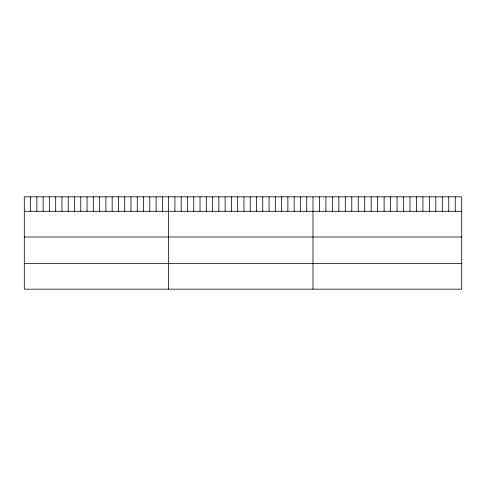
<?xml version="1.0" encoding="UTF-8"?>
<svg xmlns="http://www.w3.org/2000/svg" width="486" height="486" viewBox="0 0 486 486"><rect width="100%" height="100%" fill="white"/><g stroke="black" fill="none" stroke-linecap="round" stroke-linejoin="round"><path stroke-width="0.73" d="M461.7 211.282L461.7 289.17L24.3 289.17L24.3 196.83L461.7 196.83L461.7 211.282L24.3 211.282M24.3 236.986L461.7 236.986M24.3 263.467L461.7 263.467M455.236 196.83L455.236 211.282M448.766 196.83L448.766 211.282M442.303 196.83L442.303 211.282M435.839 196.83L435.839 211.282M429.369 196.83L429.369 211.282M422.905 196.83L422.905 211.282M416.441 196.83L416.441 211.282M409.971 196.83L409.971 211.282M403.508 196.83L403.508 211.282M397.044 196.83L397.044 211.282M390.574 196.83L390.574 211.282M384.11 196.83L384.11 211.282M377.64 196.83L377.64 211.282M371.176 196.83L371.176 211.282M364.713 196.83L364.713 211.282M358.243 196.83L358.243 211.282M351.779 196.83L351.779 211.282M345.315 196.83L345.315 211.282M338.845 196.83L338.845 211.282M332.381 196.83L332.381 211.282M325.918 196.83L325.918 211.282M319.448 196.83L319.448 211.282M312.984 196.83L312.984 289.17M306.709 196.83L306.709 211.282M300.433 196.83L300.433 211.282M294.158 196.83L294.158 211.282M287.882 196.83L287.882 211.282M281.607 196.83L281.607 211.282M275.331 196.83L275.331 211.282M269.056 196.83L269.056 211.282M262.78 196.83L262.78 211.282M256.505 196.83L256.505 211.282M250.229 196.83L250.229 211.282M243.954 196.83L243.954 211.282M237.672 196.83L237.672 211.282M231.397 196.83L231.397 211.282M225.121 196.83L225.121 211.282M218.846 196.83L218.846 211.282M212.57 196.83L212.57 211.282M206.295 196.83L206.295 211.282M200.019 196.83L200.019 211.282M193.744 196.83L193.744 211.282M187.468 196.83L187.468 211.282M181.193 196.83L181.193 211.282M174.917 196.83L174.917 211.282M168.642 196.83L168.642 289.17M162.367 196.83L162.367 211.282M156.091 196.83L156.091 211.282M149.816 196.83L149.816 211.282M143.54 196.83L143.54 211.282M137.265 196.83L137.265 211.282M130.989 196.83L130.989 211.282M124.714 196.83L124.714 211.282M118.438 196.83L118.438 211.282M112.163 196.83L112.163 211.282M105.887 196.83L105.887 211.282M99.612 196.83L99.612 211.282M93.33 196.83L93.33 211.282M87.055 196.83L87.055 211.282M80.779 196.83L80.779 211.282M74.504 196.83L74.504 211.282M68.228 196.83L68.228 211.282M61.953 196.83L61.953 211.282M55.677 196.83L55.677 211.282M49.402 196.83L49.402 211.282M43.126 196.83L43.126 211.282M36.851 196.83L36.851 211.282M30.575 196.83L30.575 211.282"/></g></svg>
